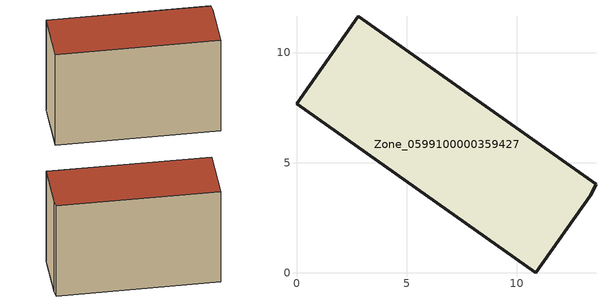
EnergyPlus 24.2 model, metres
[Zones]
Zone_0599100000359427
 floor ground (C_G): 0,7.68 2.81,11.65 13.59,4.02 13.34,3.51 10.86,0 z3.72
 wall outside (C_F): 2.81,11.65 0,7.68 10.86,0 13.34,3.51 13.59,4.02 2.81,11.65 z3.72:12.46
 roof outside (C_R): 13.59,4.02 2.81,11.65 0,7.68 10.86,0 13.34,3.51 z12.46
[BUILDING]
Pand.0599100000359427: North Axis=0; Terrain=City; Loads Convergence Tolerance Value=0.04; Temperature Convergence Tolerance Value=0.4; Solar Distribution=FullExterior; Maximum Number of Warmup Days=25; Minimum Number of Warmup Days=1
[Site:Location]
Rotterdam.The.Hague.AP_ZH_NLD Design_Conditions: Latitude=51.96; Longitude=4.45; Time Zone=1; Elevation=-4.5
[SITE:GROUNDTEMPERATURE:BUILDINGSURFACE]
18, 18, 18, 18, 18, 18, 18, 18, 18, 18, 18, 18
[MATERIAL] Thermal Absorptance=0.9; Solar Absorptance=0.7; Visible Absorptance=0.7
Name | Roughness | Thickness | Conductivity | Density | Specific Heat
G.TI.1992-2005 | MediumSmooth | 0.15 | 0.06 | 540 | 1210
F.TI.1992-2005 | Rough | 0.3 | 0.12 | 1920 | 840
R.TI.1992-2005 | MediumRough | 0.2 | 0.08 | 1500 | 1000
[CONSTRUCTION]
C_G: G.TI.1992-2005
C_F: F.TI.1992-2005
C_R: R.TI.1992-2005
[ZONE]
Zone_0599100000359427: Type=1; Multiplier=1; Ceiling Height=Autocalculate; Volume=Autocalculate; Floor Area=autocalculate; Part of Total Floor Area=Yes
[ZONEINFILTRATION:DESIGNFLOWRATE]
Infil_Zone_0599100000359427: Zone or ZoneList or Space or SpaceList=Zone_0599100000359427; Schedule=AlwaysOn; Design Flow Rate Calculation Method=Flow/Area; Flow Rate per Floor Area=0.0015; Constant Term Coefficient=1; Temperature Term Coefficient=0; Velocity Term Coefficient=0; Velocity Squared Term Coefficient=0
[HVACTEMPLATE:ZONE:IDEALLOADSAIRSYSTEM]
Zone_0599100000359427: Maximum Heating Supply Air Temperature=50; Minimum Cooling Supply Air Temperature=13; Maximum Heating Supply Air Humidity Ratio=0.0156; Minimum Cooling Supply Air Humidity Ratio=0.0077; Heating Limit=NoLimit; Cooling Limit=NoLimit; Dehumidification Control Type=ConstantSensibleHeatRatio; Cooling Sensible Heat Ratio=0.7; Dehumidification Setpoint=60; Humidification Control Type=None; Humidification Setpoint=30; Outdoor Air Method=None; Outdoor Air Flow Rate per Person=0.00944; Outdoor Air Flow Rate per Zone Floor Area=0; Outdoor Air Flow Rate per Zone=0; Demand Controlled Ventilation Type=None; Outdoor Air Economizer Type=NoEconomizer; Heat Recovery Type=None; Sensible Heat Recovery Effectiveness=0.7; Latent Heat Recovery Effectiveness=0.65
[ZONECONTROL:THERMOSTAT]
ThermostatControl_Zone_0599100000359427: Zone or ZoneList=Zone_0599100000359427; Control Type Schedule=DualSetpointControlType; Control 1=Thermostat_Zone_0599100000359427; Temperature Difference Between Cutout And Setpoint=0
[THERMOSTATSETPOINT:DUALSETPOINT]
Thermostat_Zone_0599100000359427: Heating Setpoint Temperature Schedule=HeatingSetpoint_Zone_0599100000359427; Cooling Setpoint Temperature Schedule=CoolingSetpoint_Zone_0599100000359427
[SCHEDULE:COMPACT]
HeatingSetpoint_Zone_0599100000359427: Through: 12/31, For: AllDays, Until: 24:00, 21
CoolingSetpoint_Zone_0599100000359427: Through: 12/31, For: AllDays, Until: 24:00, 24
DualSetpointControlType: Through: 12/31, For: AllDays, Until: 24:00, 4
AlwaysOn: Through: 12/31, For: AllDays, Until: 24:00, 1
